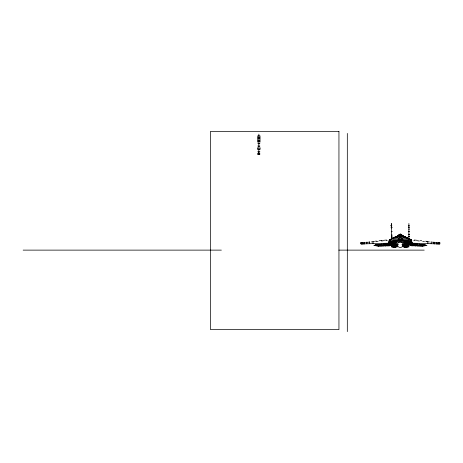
<?xml version="1.0" encoding="UTF-8"?>
<svg xmlns="http://www.w3.org/2000/svg" width="463" height="463" viewBox="0 0 463 463"><rect width="100%" height="100%" fill="white"/><g stroke="black" fill="none" stroke-linecap="round" stroke-linejoin="round"><path stroke-width="0.69" d="M260.009 147.622C261.323 150.446 256.398 150.4 257.746 147.587M257.746 142.118L257.746 135.862L260.015 135.862L260.015 142.147M398.886 236.049L400.316 234.932M400.31 234.996L400.31 235.464M411.972 244.539L411.972 244.134A67.968 67.968 0 0 1 410.531 244.395M388.752 243.428L388.642 244.771L389.464 245.315M439.682 243.602L439.676 243.688M439.671 243.775L439.781 242.699M439.665 243.827L437.68 243.891M439.653 243.937L439.642 242.861M362.506 243.908L361.169 243.937L361.001 242.693M388.937 242.508L389.308 239.817A42.278 0.984 -89.9 0 1 389.545 240.193M388.897 242.896L388.862 243.202L360.972 243.937L360.972 242.641M257.746 149.179L258.192 148.889M388.862 243.202L389.545 240.239L389.175 240.274M258.146 154.277L257.758 153.93L258.192 153.733M398.215 236.587C398.759 233.971 401.838 233.954 402.37 236.587M397.989 236.263C398.487 233.989 401.427 233.045 402.272 235.65M397.983 236.477L399.638 234.394M398.157 236.159C398.782 233.653 401.815 233.636 402.428 236.159M398.232 239.157C399.118 237.259 401.687 237.259 402.573 239.157M405.137 241.437L404.425 242.19M399.528 235.881L400.298 235.412L401.062 235.881M404.564 242.051L405.258 241.298M259.94 154.098L259.905 153.855M392.595 243.683A49.732 1.835 -0.1 0 0 392.612 243.665L392.392 243.804M404.558 242.381A11.274 11.274 0 0 0 404.922 242.155A11.436 11.436 0 0 0 405.368 241.854A12.339 12.339 0 0 1 404.922 242.155A10.909 10.909 0 0 1 404.581 242.363L405.397 241.657M411.92 245.477C412.631 244.91 410.878 246.299 412.273 245.193M412.139 245.297L413.274 244.441M258.898 154.63L259.593 154.289M411.804 245.564L411.474 245.824L409.824 244.991L411.804 243.474L414.651 243.827M423.205 244.892L427.002 245.367L423.304 246.09L411.607 245.72M411.584 245.737L413.251 245.245M412.695 244.863L414.078 243.955A21.437 7.726 -87.2 0 1 415.091 243.602L416.798 244.099L416.353 244.238M408.516 238.734C407.226 239.44 410.826 239.18 409.089 238.7M412.99 244.858L410.976 245.569L411.381 245.268M412.776 244.325C409.205 246.906 413.714 243.098 415.004 243.769A19.504 6.505 -87.4 0 1 415.184 243.804A20.708 6.91 -87.4 0 0 415.085 243.781M413.031 244.614L415.161 243.602A15.192 5.475 -87.2 0 1 416.798 244.082A14.804 5.336 -87.2 0 0 415.161 243.613A24.574 8.855 -87.2 0 0 413.476 244.331L413.361 244.383M408.082 244.788L411.972 244.788L413.065 244.169M389.447 240.002L391.085 239.238M384.435 244.238L383.989 244.099L385.32 243.584L387.45 244.395M393.753 237.884L393.261 238.231L393.81 237.849M395.055 237.722A14.405 14.405 0 0 1 395.813 237.137L396.716 236.581A8.809 8.809 0 0 1 397.225 236.304A8.577 8.577 0 0 1 397.723 236.078A7.634 7.634 0 0 1 398.238 235.887A7.582 7.582 0 0 1 398.631 235.771L398.898 235.702A6.957 6.957 0 0 1 399.841 235.557A6.904 6.904 0 0 1 403.047 236.084L405.009 237.172M409.078 244.788L411.972 244.788L411.462 240.181L410.837 240.569M390.731 239.163L389.348 240.031L390.268 240.581M390.951 239.221L389.337 240.181L388.451 244.753L391.391 244.811M393.891 237.797L397.144 236.194L400.686 235.661L404.083 236.338L407.521 238.219L403.221 236.055M410.531 240.581L411.451 240.031L410.073 239.163M394.783 237.247L394.007 237.722L397.572 236.061M390.714 239.348L389.337 240.181L390.17 240.691M412.874 244.267L414.142 243.781A23.272 7.767 -87.4 0 1 414.437 243.741A20.916 6.98 -87.4 0 1 415.01 243.769L415.288 243.833M394.939 237.166L398.232 235.893A7.263 7.263 0 0 1 398.765 235.736A6.864 6.864 0 0 1 399.841 235.551A6.951 6.951 0 0 1 403.047 236.084M410.669 241.31L411.601 240.806L410.201 240.089M390.598 240.089L389.198 240.806L390.13 241.31M259.702 154.237L258.788 154.578L258.881 134.12M392.78 238.202C397.416 235.488 403.383 235.482 408.019 238.202M413.164 244.117L413.563 243.943A28.11 9.382 -87.4 0 1 413.858 243.845A24.776 8.265 -87.4 0 1 414.148 243.775A22.687 7.57 -87.4 0 1 414.437 243.741A21.46 7.159 -87.4 0 1 415.01 243.769M405.409 241.86L404.471 242.259L404.865 242.103M410.837 242.091L411.786 241.651L411.526 239.846A42.278 0.984 89.9 0 0 411.277 240.193M392.572 238.202C397.584 235.644 403.736 235.783 408.69 238.416M390.436 241.003L389.013 241.651L389.962 242.091M392.56 238.416L396.253 237.114L399.019 236.657A17.172 17.172 0 0 1 403.169 236.819L408.702 238.607A21.57 21.57 0 0 0 406.196 237.571A18.85 18.85 0 0 0 403.342 236.842A17.553 17.553 0 0 0 400.408 236.599A17.397 17.397 0 0 0 397.474 236.859A19.186 19.186 0 0 0 394.621 237.588A22.878 22.878 0 0 0 392.387 238.491M407.318 242.328L408.239 241.923L407.104 242.409M407.399 242.774L408.337 242.404M411.011 242.878L411.972 242.496L409.078 241.437M258.192 151.285C256.652 152.489 261.103 152.489 259.569 151.285M392.468 239.296L397.601 237.936A20.58 20.58 0 0 1 403.204 237.93L408.8 239.464M411.011 243.231L411.972 242.884L409.078 241.894M391.241 241.605L388.827 242.496L390.274 243.069M392.335 240.285L397.555 239.07A23.7 23.7 0 0 1 403.25 239.082L408.464 240.303M413.471 245.176L413.8 245.066M391.241 242.595L388.827 243.44L390.274 243.827M408.615 244.013L409.442 243.891L408.464 243.955M391.241 242.051L388.827 242.884L389.794 243.231M414.292 245.344L412.66 245.847L415.595 243.966L417.881 244.232L415.537 243.937A18.838 6.285 -87.4 0 1 415.577 243.943M414.946 245.141L415.27 245.043M408.516 241.055C407.197 241.79 410.843 241.536 409.089 241.009M391.721 243.202L388.827 244.151A67.968 67.968 0 0 0 390.274 244.395M392.202 241.298L397.509 240.233A27.855 27.855 0 0 1 403.296 240.233L408.597 241.298M391.721 242.438L396.062 241.472A29.47 29.47 0 0 1 404.743 241.466L408.597 242.299M392.202 241.767L396.062 240.945A29.875 29.875 0 0 1 403.296 240.766L408.597 241.761M391.924 243.955L391.032 243.891M410.525 243.81L411.972 243.44L409.078 242.433M397.786 236.003L400.836 235.667M417.186 245.402L415.172 245.905L417.858 244.29L419.542 244.111A11.569 5.18 -86.3 0 1 420.549 244.562L419.877 244.73M258.192 143.189C256.687 143.97 261.074 143.97 259.569 143.189M398.736 235.858L401.323 235.598L403.163 236.118A11.656 11.656 0 0 1 405.183 237.305M408.516 236.344C407.249 236.923 410.803 236.72 409.089 236.309M385.5 243.833L387.045 243.879L388.891 244.892M408.516 234.232C407.22 234.799 410.82 234.596 409.089 234.197M419.744 245.471L417.389 245.957L419.744 244.58L421.423 244.285A9.156 4.717 -85.6 0 1 422.43 244.62M258.192 140.706C256.762 141.365 261.005 141.371 259.569 140.706M408.887 229.388L409.333 229.069A10.273 0.457 0 0 0 409.066 229.023M421.475 245.5L418.865 245.992L421.145 244.672L422.777 244.418A7.715 4.254 -85.2 0 1 423.755 244.777L424.079 245.002L423.101 245.187M423.095 245.529L420.439 246.027L422.505 244.904L423.981 244.667A7.292 4.034 -85.2 0 1 425.161 245.141M398.232 235.893L401.71 235.742M258.192 137.766C256.757 138.269 261.028 138.252 259.569 137.766M399.893 235.858L400.692 235.858M375.233 241.194L376.35 241.038M391.247 231.801L392.178 231.5A13.832 0.492 -0.1 0 0 391.947 231.454M377.611 244.892L373.786 245.367L377.484 246.09L389.314 245.824L390.963 244.991L388.984 243.474L385.928 243.856M379.133 244.701L381.385 244.423M385.187 243.949L382.907 244.232L385.193 243.966L388.133 245.847L386.495 245.344M405.704 244.701L404.743 244.823L406.19 244.788M386.512 240.013L383.549 240.338M402.879 244.823L403.371 244.777A28.04 28.04 0 0 0 403.62 244.748M382.021 240.494L379.11 240.754M360.972 242.884L365.51 242.462M366.418 242.381L369.543 242.091M371.355 241.923L374.544 241.628M376.35 241.46L378.115 241.298M381.448 240.986L383.173 240.829M386.379 240.534L387.317 240.447M362.946 243.897L362.622 243.908L362.622 242.479M363.397 243.885L364.595 243.851M395.321 242.543L396.617 242.543A10.475 10.475 0 0 1 396.322 242.421A11.239 11.239 0 0 1 395.865 242.143A13.63 13.63 0 0 1 394.875 241.437L396.716 242.629M406.977 242.543L408.273 242.543M388.827 244.788L391.721 244.788M393.168 244.788L394.615 244.788M401.849 244.788L403.296 244.788M393.376 246.982L391.432 246.982L391.432 244.447M395.321 246.982L397.266 246.982L397.266 244.447M405.032 246.982L403.088 246.982L403.088 244.447M406.977 246.982L408.922 246.982L408.922 244.447M23.15 250.124L221.36 250.124M338.858 250.124L424.218 250.124M392.045 244.777L388.26 244.47M393.018 244.777L395.448 244.777M396.421 244.777L398.359 244.782M402.249 244.782L403.707 244.782M404.193 244.782L407.11 244.788M395.662 244.875L393.469 244.84M396.722 244.886L397.705 244.898M436.343 243.856L437.361 243.885M434.068 243.793L434.983 243.822M401.056 235.679L403.007 235.997M385.517 243.59L385.627 243.602A21.2 7.639 87.2 0 1 386.709 243.96L387.78 244.632M420.329 240.638L421.712 240.754M411.839 240.291L411.277 240.239L411.972 244.192L407.631 242.89M413.696 240.465L414.443 240.534M417.707 240.835L419.374 240.986M422.707 241.298L424.478 241.46M426.701 241.669L429.467 241.923M431.713 242.132L439.439 242.844M402.874 240.193L404.355 240.366A29.105 29.105 0 0 1 406.306 240.708A32.341 32.341 0 0 1 411.972 242.502L411.514 242.681A31.443 31.443 0 0 1 410.82 242.953M417.273 240.338L414.316 240.013M403.371 240.239L404.355 240.366A29.111 29.111 0 0 1 406.306 240.708A32.173 32.173 0 0 1 411.972 242.502L411.514 242.681A31.582 31.582 0 0 1 409.657 243.37M404.743 242.357L401.849 242.08A31.496 31.496 0 0 0 396.062 242.311M400.304 234.845L401.705 236.049M419.721 244.458L421.654 244.701M425.59 241.194L426.701 241.35M401.89 235.771L404.737 236.599L406.908 237.791M385.633 243.798A19.527 6.517 87.4 0 1 385.777 243.769A20.551 6.858 87.4 0 1 386.35 243.741A23.057 7.692 87.4 0 1 386.64 243.781L388.231 244.452M377.686 245.187L376.708 245.002L377.032 244.777A7.715 4.254 85.2 0 1 378.011 244.418L379.643 244.672L381.923 245.992L379.319 245.5M377.397 245.471L380.349 246.027L378.283 244.904L376.807 244.667A7.292 4.034 85.2 0 0 375.626 245.141M381.049 245.471L383.399 245.957L381.049 244.58L379.365 244.285A9.156 4.717 85.6 0 0 378.358 244.62M410.438 239.782L411.375 240.008M380.916 244.73L380.239 244.562A11.569 5.18 86.3 0 1 381.252 244.111L382.93 244.29L385.615 245.905L383.601 245.402M259.569 153.733L259.731 153.78A18.098 0.972 0 0 0 259.523 153.722M385.656 244.638L385.986 244.742M386.871 245.031L387.317 245.176M387.653 245.28L389.314 245.824L388.515 245.193M259.569 148.889L260.015 149.179M385.5 244.047L386.073 244.25M387.797 244.858L389.736 245.517M402.121 236.24L402.422 236.356M396.496 242.334L394.684 241.495L396.577 242.363L396.137 241.946M409.414 240.644L411.804 241.727M393.7 242.409L392.792 242.039M390.436 242.311L391.385 242.693M402.897 236.205L399.476 235.598L396.716 236.581A10.284 10.284 0 0 0 396.27 236.836A11.089 11.089 0 0 0 395.813 237.143A13.768 13.768 0 0 0 395.032 237.739M400.634 234.255L402.278 235.875M258.186 154.301L258.771 154.567L257.746 153.994M394.974 241.651L396.062 242.161M390.598 241.564L391.53 241.999M392.78 241.426L394.048 242.056M409.743 239.145L411.462 240.181L410.079 239.336M390.257 240.731L389.337 240.181A24.389 24.389 0 0 1 394.609 237.565A19.012 19.012 0 0 1 397.474 236.853A17.629 17.629 0 0 1 400.408 236.599A17.287 17.287 0 0 1 403.342 236.848A18.659 18.659 0 0 1 406.19 237.571M409.714 239.238L410.559 239.811M389.094 245.037L387.218 243.943A28.052 9.358 87.4 0 0 386.929 243.845A25.315 8.444 87.4 0 0 386.64 243.775M388.949 244.933L389.58 245.396L389.308 245.193M387.849 244.678L388.451 245.141M387.872 244.696L389.094 245.65M395.408 241.657L396.241 242.317M388.758 245.384L387.317 244.308A24.452 8.814 87.2 0 0 385.627 243.573A14.99 5.4 87.2 0 0 383.989 244.082M361.047 242.699L361.169 243.937M411.844 242.114L411.966 243.202L439.462 243.937L439.85 243.937L439.85 242.641M391.634 228.062L391.438 223.484L391.293 244.105M391.918 234.677L392.08 238.404M411.972 244.256L411.972 244.788M438.201 242.479L438.201 243.908M436.678 242.334L436.678 243.862M433.953 242.033L433.953 243.793M431.128 241.715L431.128 243.717M427.812 241.489L427.812 243.625M408.887 223.484L408.887 244.105M400.316 233.989L400.316 234.77M373.01 241.489L373.01 243.625M369.7 241.715L369.7 243.717M366.87 242.033L366.87 243.793M364.144 242.334L364.144 243.862M347.319 133.413L347.319 331.624M403.059 244.696A2.813 2.813 0 0 1 400.246 247.508A2.813 2.813 0 0 1 397.428 244.696M397.607 243.712A2.813 2.813 0 0 1 402.879 243.712M397.219 244.748A2.905 2.905 0 0 1 394.32 247.445A2.905 2.905 0 0 1 391.426 244.748M392.421 242.346A2.905 2.905 0 0 1 396.519 242.635M408.771 244.748A2.905 2.905 0 0 1 405.877 247.445A2.905 2.905 0 0 1 402.978 244.748M404.483 241.987A2.905 2.905 0 0 1 408.071 242.635M409.049 227.154A8.137 0.602 0 0 1 409.367 227.252L408.887 227.651L408.407 227.252A8.137 0.602 0 0 1 408.592 227.188M409.089 231.454A13.832 0.492 0 0 1 409.39 231.5L408.887 231.801L408.383 231.5A13.832 0.492 0 0 1 408.516 231.477M411.462 240.181A27.803 27.803 0 0 0 410.843 239.788A26.547 26.547 0 0 0 410.206 239.412A24.614 24.614 0 0 0 409.564 239.053M397.925 244.852A29.973 29.973 0 0 1 396.693 244.701M390.917 243.283A29.973 29.973 0 0 1 388.845 242.462A29.568 29.568 0 0 0 391.148 243.359M403.377 240.147A29.788 29.788 0 0 0 388.845 242.537A29.869 29.869 0 0 1 402.879 240.106M402.885 244.91A29.568 29.568 0 0 1 402.388 244.944M397.92 244.846A29.568 29.568 0 0 1 396.936 244.73M395.865 242.143A11.436 11.436 0 0 0 396.322 242.421A10.562 10.562 0 0 0 396.554 242.554M403.371 244.777A27.595 27.595 0 0 1 402.631 244.846M395.813 237.143A11.344 11.344 0 0 1 396.27 236.836A10.145 10.145 0 0 1 396.739 236.558A9.376 9.376 0 0 1 397.225 236.304A7.842 7.842 0 0 1 398.215 235.899M403.07 236.037A11.552 11.552 0 0 1 405.137 237.27M407.151 244.817A67.968 67.968 0 0 1 404.743 245.014M397.509 245.089A67.968 67.968 0 0 1 393.168 244.765M396.542 244.869A30.24 30.24 0 0 0 397.509 244.979A41.085 41.085 0 0 1 394.615 244.678M400.321 235.43A18.219 1.453 -71.9 0 1 400.298 235.823M386.35 243.741A21.049 7.02 87.4 0 0 385.777 243.769A18.422 6.146 87.4 0 0 385.604 243.804M258.192 145.793A9.41 0.712 0 0 0 257.972 145.857C257.306 146.748 260.455 146.748 259.784 145.857A9.41 0.712 0 0 0 259.569 145.793M257.787 153.924A19.799 1.065 0 0 1 258.134 153.751M408.354 225.741L408.887 226.019L409.344 225.684A5.776 0.428 0 0 0 408.887 225.574A5.776 0.428 0 0 0 408.43 225.684L408.383 225.713M390.859 225.77L391.906 225.684A5.776 0.428 -0.2 0 0 391.53 225.574A5.776 0.428 -0.2 0 0 390.998 225.684L390.859 225.77M392.028 227.321L391.229 227.651L391.021 227.252A8.137 0.602 -0.2 0 1 391.594 227.119A8.137 0.602 -0.2 0 1 391.982 227.252L392.028 227.321M422.134 245.899L421.88 246.061L425.931 245.234A7.02 3.675 -85.5 0 0 425.173 244.892L423.905 244.979L422.134 245.899M386.669 243.717L390.303 245.321L388.364 243.972L386.669 243.717M387.936 243.584L390.65 245.147L389.024 243.822L387.936 243.584M375.869 244.852L375.615 244.892A7.02 3.675 85.5 0 0 374.856 245.234L378.908 246.061L375.869 244.852M338.945 131.376L210.48 131.376L210.48 329.587L338.945 329.587L338.945 131.376M393.689 245.639A1.267 1.267 0 0 0 395.593 244.539A1.267 1.267 0 0 0 393.689 243.44A1.267 1.267 0 0 0 393.689 245.639M392.942 246.929A2.761 2.761 0 0 0 397.08 244.539A2.761 2.761 0 0 0 392.942 242.149A2.761 2.761 0 0 0 392.942 246.929M393.388 246.154A1.864 1.864 0 0 0 396.189 244.539A1.864 1.864 0 0 0 393.388 242.925A1.864 1.864 0 0 0 393.388 246.154M393.492 245.969A1.655 1.655 0 0 0 395.975 244.539A1.655 1.655 0 0 0 393.492 243.11A1.655 1.655 0 0 0 393.492 245.969M405.241 245.639A1.267 1.267 0 0 0 407.145 244.539A1.267 1.267 0 0 0 405.241 243.44A1.267 1.267 0 0 0 405.241 245.639M404.494 246.929A2.761 2.761 0 0 0 408.632 244.539A2.761 2.761 0 0 0 404.494 242.149A2.761 2.761 0 0 0 404.494 246.929M404.946 246.154A1.864 1.864 0 0 0 407.741 244.539A1.864 1.864 0 0 0 404.946 242.925A1.864 1.864 0 0 0 404.946 246.154M405.05 245.969A1.655 1.655 0 0 0 407.527 244.539A1.655 1.655 0 0 0 405.05 243.11A1.655 1.655 0 0 0 405.05 245.969"/></g></svg>
